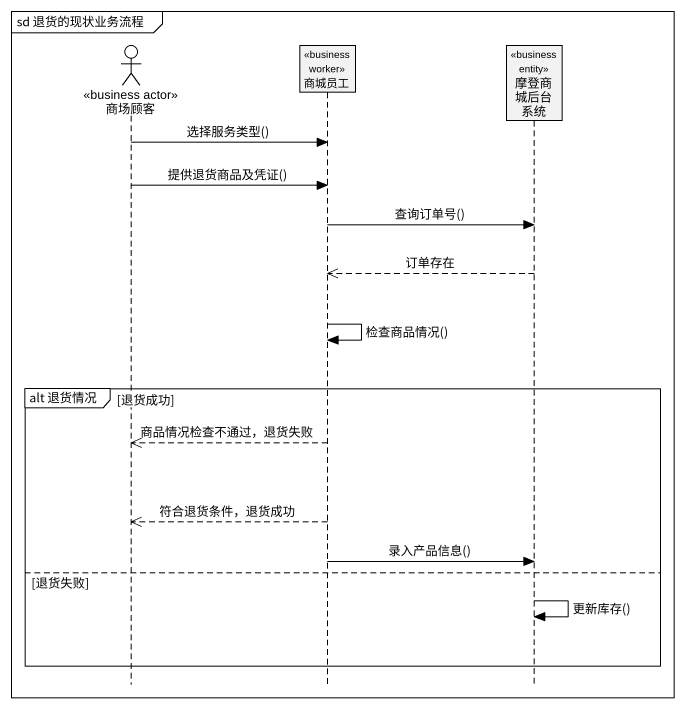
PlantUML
@startuml
mainframe sd 退货的现状业务流程
hide footbox
actor 商场顾客 <<business actor>>
participant 商城员工 <<business worker>>
participant 摩登商城后台系统 <<business entity>>

商场顾客 -> 商城员工 : 选择服务类型()
商场顾客 -> 商城员工 : 提供退货商品及凭证()
商城员工 -> 摩登商城后台系统 : 查询订单号()
摩登商城后台系统 -->> 商城员工 : 订单存在
商城员工 -> 商城员工 : 检查商品情况()
group alt 退货情况 [退货成功]
  商城员工 -->> 商场顾客 : 商品情况检查不通过，退货失败
  商城员工 -->> 商场顾客 : 符合退货条件，退货成功
  商城员工 -> 摩登商城后台系统 : 录入产品信息()
else 退货失败
  摩登商城后台系统 -> 摩登商城后台系统 : 更新库存()
end
@enduml
